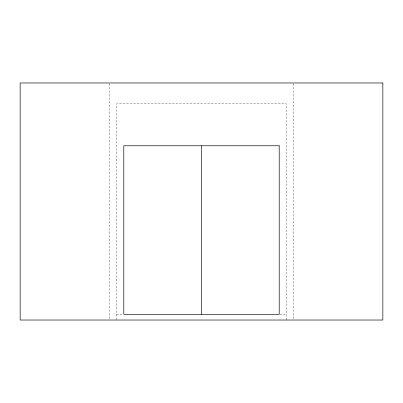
<?xml version="1.0" encoding="UTF-8"?>
<svg xmlns="http://www.w3.org/2000/svg" width="403" height="403" viewBox="0 0 403 403"><rect width="100%" height="100%" fill="white"/><g stroke="black" fill="none" stroke-linecap="round" stroke-linejoin="round"><path stroke-width="0.3" stroke-dasharray="2.02 1.51" d="M116.532 314.305L123.192 314.305M279.808 314.305L286.468 314.305M293.727 83.602L293.727 319.398M286.468 320.027L286.468 103.828L116.532 103.828L116.532 320.027M109.273 83.602L109.273 319.398"/><path stroke-width="0.6" d="M201.5 145.77L201.5 314.305M382.85 82.973L20.15 82.973L20.15 320.027L382.85 320.027L382.85 82.973M279.203 145.77L123.797 145.77L123.797 314.305L279.203 314.305L279.203 145.77"/></g></svg>
